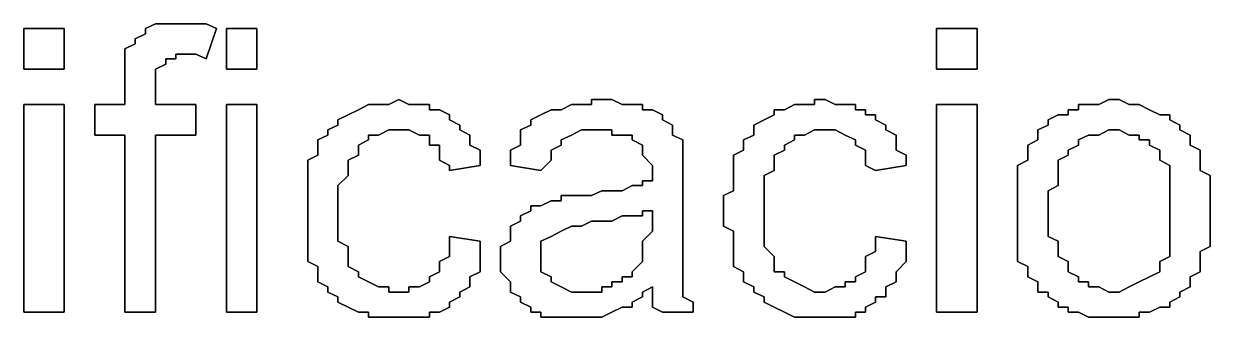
# Model space of a CAD drawing. Header units: metres. Extents: x 2.9 to 42.8, y 1.7 to 28.7.
# Drawn here: x 38.9855 to 39.3982, y 16.0549 to 16.1572 of the extents above; entities that cross this region are included whole.
import ezdxf

# ---------------------------------------------------------------- set-up
doc = ezdxf.new("R2010")
doc.units = ezdxf.units.M
doc.layers.add('GRIS', color=8, linetype='Continuous')

msp = doc.modelspace()

# ---------------------------------------------------------------- linework, layer by layer
at = {"layer": 'GRIS', "lineweight": -3}
for points in [[(38.9996, 16.1555), (38.9855, 16.1555), (38.9996, 16.1555)], [(38.9855, 16.1555), (38.9855, 16.1413), (38.9855, 16.1555)], [(38.9996, 16.1413), (38.9996, 16.1555), (38.9996, 16.1413)], [(39.0278, 16.1537), (39.0243, 16.1519), (39.0278, 16.1537)], [(39.0313, 16.1572), (39.0278, 16.1555), (39.0313, 16.1572)], [(39.0278, 16.1555), (39.0278, 16.1537), (39.0278, 16.1555)], [(39.0349, 16.1572), (39.0313, 16.1572), (39.0349, 16.1572)], [(39.0384, 16.1572), (39.0349, 16.1572), (39.0384, 16.1572)], [(39.0419, 16.1572), (39.0384, 16.1572), (39.0419, 16.1572)], [(39.0454, 16.1572), (39.0419, 16.1572), (39.0454, 16.1572)], [(39.049, 16.1572), (39.0454, 16.1572), (39.049, 16.1572)], [(39.0525, 16.1555), (39.049, 16.1572), (39.0525, 16.1555)], [(39.049, 16.1449), (39.0525, 16.1555), (39.049, 16.1449)], [(39.0666, 16.1555), (39.056, 16.1555), (39.0666, 16.1555)], [(39.056, 16.1555), (39.056, 16.1413), (39.056, 16.1555)], [(39.0666, 16.1413), (39.0666, 16.1555), (39.0666, 16.1413)], [(39.3171, 16.1555), (39.303, 16.1555), (39.3171, 16.1555)], [(39.303, 16.1555), (39.303, 16.1413), (39.303, 16.1555)], [(39.3171, 16.1413), (39.3171, 16.1555), (39.3171, 16.1413)], [(39.0243, 16.1502), (39.0207, 16.1484), (39.0243, 16.1502)], [(39.0243, 16.1519), (39.0243, 16.1502), (39.0243, 16.1519)], [(39.0207, 16.1484), (39.0207, 16.1466), (39.0207, 16.1484)], [(39.0207, 16.1466), (39.0207, 16.1449), (39.0207, 16.1466)], [(39.0207, 16.1449), (39.0207, 16.1413), (39.0207, 16.1449)], [(39.0349, 16.1431), (39.0349, 16.1449), (39.0349, 16.1431)], [(39.0349, 16.1449), (39.0384, 16.1449), (39.0349, 16.1449)], [(39.0384, 16.1449), (39.0384, 16.1466), (39.0384, 16.1449)], [(39.0384, 16.1466), (39.0419, 16.1466), (39.0384, 16.1466)], [(39.0419, 16.1466), (39.0454, 16.1466), (39.0419, 16.1466)], [(39.0454, 16.1466), (39.049, 16.1449), (39.0454, 16.1466)], [(38.9855, 16.1413), (38.9996, 16.1413), (38.9855, 16.1413)], [(39.0207, 16.1413), (39.0207, 16.1396), (39.0207, 16.1413)], [(39.0313, 16.1413), (39.0349, 16.1431), (39.0313, 16.1413)], [(39.0313, 16.1378), (39.0313, 16.1413), (39.0313, 16.1378)], [(39.056, 16.1413), (39.0666, 16.1413), (39.056, 16.1413)], [(39.303, 16.1413), (39.3171, 16.1413), (39.303, 16.1413)], [(39.0207, 16.1396), (39.0207, 16.1361), (39.0207, 16.1396)], [(39.0313, 16.1343), (39.0313, 16.1378), (39.0313, 16.1343)], [(39.0207, 16.1361), (39.0207, 16.129), (39.0207, 16.1361)], [(39.0313, 16.129), (39.0313, 16.1343), (39.0313, 16.129)], [(38.9996, 16.129), (38.9855, 16.129), (38.9996, 16.129)], [(38.9855, 16.129), (38.9855, 16.0567), (38.9855, 16.129)], [(38.9996, 16.0567), (38.9996, 16.129), (38.9996, 16.0567)], [(39.0207, 16.129), (39.0102, 16.129), (39.0207, 16.129)], [(39.0102, 16.129), (39.0102, 16.1184), (39.0102, 16.129)], [(39.0454, 16.129), (39.0313, 16.129), (39.0454, 16.129)], [(39.0454, 16.1184), (39.0454, 16.129), (39.0454, 16.1184)], [(39.0666, 16.129), (39.056, 16.129), (39.0666, 16.129)], [(39.056, 16.129), (39.056, 16.0567), (39.056, 16.129)], [(39.0666, 16.0567), (39.0666, 16.129), (39.0666, 16.0567)], [(39.1054, 16.129), (39.1019, 16.1272), (39.1054, 16.129)], [(39.1089, 16.129), (39.1054, 16.129), (39.1089, 16.129)], [(39.1125, 16.129), (39.1089, 16.129), (39.1125, 16.129)], [(39.116, 16.1308), (39.1125, 16.129), (39.116, 16.1308)], [(39.1195, 16.129), (39.116, 16.1308), (39.1195, 16.129)], [(39.1231, 16.129), (39.1195, 16.129), (39.1231, 16.129)], [(39.1266, 16.129), (39.1231, 16.129), (39.1266, 16.129)], [(39.1266, 16.1272), (39.1266, 16.129), (39.1266, 16.1272)], [(39.176, 16.129), (39.1724, 16.1272), (39.176, 16.129)], [(39.1795, 16.129), (39.176, 16.129), (39.1795, 16.129)], [(39.183, 16.129), (39.1795, 16.129), (39.183, 16.129)], [(39.1866, 16.1308), (39.183, 16.1308), (39.1866, 16.1308)], [(39.183, 16.1308), (39.183, 16.129), (39.183, 16.1308)], [(39.1901, 16.1308), (39.1866, 16.1308), (39.1901, 16.1308)], [(39.1936, 16.129), (39.1901, 16.1308), (39.1936, 16.129)], [(39.1971, 16.129), (39.1936, 16.129), (39.1971, 16.129)], [(39.2007, 16.129), (39.1971, 16.129), (39.2007, 16.129)], [(39.2007, 16.1272), (39.2007, 16.129), (39.2007, 16.1272)], [(39.2536, 16.129), (39.2501, 16.1272), (39.2536, 16.129)], [(39.2571, 16.129), (39.2536, 16.129), (39.2571, 16.129)], [(39.2606, 16.129), (39.2571, 16.129), (39.2606, 16.129)], [(39.2642, 16.1308), (39.2606, 16.1308), (39.2642, 16.1308)], [(39.2606, 16.1308), (39.2606, 16.129), (39.2606, 16.1308)], [(39.2677, 16.129), (39.2642, 16.1308), (39.2677, 16.129)], [(39.2712, 16.129), (39.2677, 16.129), (39.2712, 16.129)], [(39.2748, 16.129), (39.2712, 16.129), (39.2748, 16.129)], [(39.2748, 16.1272), (39.2748, 16.129), (39.2748, 16.1272)], [(39.3171, 16.129), (39.303, 16.129), (39.3171, 16.129)], [(39.303, 16.129), (39.303, 16.0567), (39.303, 16.129)], [(39.3171, 16.0567), (39.3171, 16.129), (39.3171, 16.0567)], [(39.3559, 16.129), (39.3524, 16.129), (39.3559, 16.129)], [(39.3524, 16.129), (39.3524, 16.1272), (39.3524, 16.129)], [(39.3594, 16.129), (39.3559, 16.129), (39.3594, 16.129)], [(39.3629, 16.1308), (39.3594, 16.129), (39.3629, 16.1308)], [(39.3665, 16.1308), (39.3629, 16.1308), (39.3665, 16.1308)], [(39.37, 16.129), (39.3665, 16.1308), (39.37, 16.129)], [(39.3735, 16.129), (39.37, 16.129), (39.3735, 16.129)], [(39.3771, 16.1272), (39.3735, 16.129), (39.3771, 16.1272)], [(39.0984, 16.1255), (39.0948, 16.1237), (39.0984, 16.1255)], [(39.1019, 16.1272), (39.0984, 16.1255), (39.1019, 16.1272)], [(39.1301, 16.1272), (39.1266, 16.1272), (39.1301, 16.1272)], [(39.1336, 16.1255), (39.1301, 16.1272), (39.1336, 16.1255)], [(39.1336, 16.1237), (39.1336, 16.1255), (39.1336, 16.1237)], [(39.1654, 16.1255), (39.1619, 16.1237), (39.1654, 16.1255)], [(39.1689, 16.1272), (39.1654, 16.1255), (39.1689, 16.1272)], [(39.1724, 16.1272), (39.1689, 16.1272), (39.1724, 16.1272)], [(39.2042, 16.1272), (39.2007, 16.1272), (39.2042, 16.1272)], [(39.2077, 16.1255), (39.2042, 16.1272), (39.2077, 16.1255)], [(39.2077, 16.1237), (39.2077, 16.1255), (39.2077, 16.1237)], [(39.2465, 16.1255), (39.243, 16.1237), (39.2465, 16.1255)], [(39.2501, 16.1272), (39.2465, 16.1272), (39.2501, 16.1272)], [(39.2465, 16.1272), (39.2465, 16.1255), (39.2465, 16.1272)], [(39.2783, 16.1272), (39.2748, 16.1272), (39.2783, 16.1272)], [(39.2783, 16.1255), (39.2783, 16.1272), (39.2783, 16.1255)], [(39.2818, 16.1255), (39.2783, 16.1255), (39.2818, 16.1255)], [(39.2818, 16.1237), (39.2818, 16.1255), (39.2818, 16.1237)], [(39.3453, 16.1255), (39.3418, 16.1237), (39.3453, 16.1255)], [(39.3488, 16.1255), (39.3453, 16.1255), (39.3488, 16.1255)], [(39.3524, 16.1272), (39.3488, 16.1272), (39.3524, 16.1272)], [(39.3488, 16.1272), (39.3488, 16.1255), (39.3488, 16.1272)], [(39.3806, 16.1255), (39.3771, 16.1272), (39.3806, 16.1255)], [(39.3841, 16.1255), (39.3806, 16.1255), (39.3841, 16.1255)], [(39.3841, 16.1237), (39.3841, 16.1255), (39.3841, 16.1237)], [(39.0948, 16.1219), (39.0913, 16.1202), (39.0948, 16.1219)], [(39.0913, 16.1202), (39.0913, 16.1184), (39.0913, 16.1202)], [(39.0948, 16.1237), (39.0948, 16.1219), (39.0948, 16.1237)], [(39.1089, 16.1184), (39.1125, 16.1202), (39.1089, 16.1184)], [(39.1125, 16.1202), (39.116, 16.1202), (39.1125, 16.1202)], [(39.116, 16.1202), (39.1195, 16.1202), (39.116, 16.1202)], [(39.1195, 16.1202), (39.1231, 16.1184), (39.1195, 16.1202)], [(39.1372, 16.1219), (39.1336, 16.1237), (39.1372, 16.1219)], [(39.1372, 16.1202), (39.1372, 16.1219), (39.1372, 16.1202)], [(39.1407, 16.1184), (39.1372, 16.1202), (39.1407, 16.1184)], [(39.1619, 16.1219), (39.1583, 16.1202), (39.1619, 16.1219)], [(39.1583, 16.1202), (39.1583, 16.1184), (39.1583, 16.1202)], [(39.1619, 16.1237), (39.1619, 16.1219), (39.1619, 16.1237)], [(39.176, 16.1184), (39.1795, 16.1202), (39.176, 16.1184)], [(39.1795, 16.1202), (39.183, 16.1202), (39.1795, 16.1202)], [(39.183, 16.1202), (39.1866, 16.1202), (39.183, 16.1202)], [(39.1866, 16.1202), (39.1901, 16.1202), (39.1866, 16.1202)], [(39.1901, 16.1202), (39.1901, 16.1184), (39.1901, 16.1202)], [(39.2112, 16.1219), (39.2077, 16.1237), (39.2112, 16.1219)], [(39.2112, 16.1202), (39.2112, 16.1219), (39.2112, 16.1202)], [(39.2112, 16.1184), (39.2112, 16.1202), (39.2112, 16.1184)], [(39.243, 16.1237), (39.2395, 16.1219), (39.243, 16.1237)], [(39.2395, 16.1219), (39.2395, 16.1202), (39.2395, 16.1219)], [(39.2395, 16.1202), (39.2395, 16.1184), (39.2395, 16.1202)], [(39.2571, 16.1184), (39.2606, 16.1202), (39.2571, 16.1184)], [(39.2606, 16.1202), (39.2642, 16.1202), (39.2606, 16.1202)], [(39.2642, 16.1202), (39.2677, 16.1202), (39.2642, 16.1202)], [(39.2677, 16.1202), (39.2712, 16.1184), (39.2677, 16.1202)], [(39.2853, 16.1219), (39.2818, 16.1237), (39.2853, 16.1219)], [(39.2853, 16.1202), (39.2853, 16.1219), (39.2853, 16.1202)], [(39.2889, 16.1184), (39.2853, 16.1202), (39.2889, 16.1184)], [(39.3418, 16.1219), (39.3382, 16.1202), (39.3418, 16.1219)], [(39.3382, 16.1202), (39.3382, 16.1184), (39.3382, 16.1202)], [(39.3418, 16.1237), (39.3418, 16.1219), (39.3418, 16.1237)], [(39.3594, 16.1184), (39.3629, 16.1202), (39.3594, 16.1184)], [(39.3629, 16.1202), (39.3665, 16.1202), (39.3629, 16.1202)], [(39.3665, 16.1202), (39.37, 16.1184), (39.3665, 16.1202)], [(39.3876, 16.1219), (39.3841, 16.1237), (39.3876, 16.1219)], [(39.3876, 16.1202), (39.3876, 16.1219), (39.3876, 16.1202)], [(39.3912, 16.1184), (39.3876, 16.1202), (39.3912, 16.1184)], [(39.0102, 16.1184), (39.0207, 16.1184), (39.0102, 16.1184)], [(39.0207, 16.1184), (39.0207, 16.0567), (39.0207, 16.1184)], [(39.0313, 16.0567), (39.0313, 16.1184), (39.0313, 16.0567)], [(39.0313, 16.1184), (39.0454, 16.1184), (39.0313, 16.1184)], [(39.0913, 16.1184), (39.0878, 16.1167), (39.0913, 16.1184)], [(39.0878, 16.1167), (39.0878, 16.1149), (39.0878, 16.1167)], [(39.1019, 16.1149), (39.1054, 16.1167), (39.1019, 16.1149)], [(39.1054, 16.1167), (39.1054, 16.1184), (39.1054, 16.1167)], [(39.1054, 16.1184), (39.1089, 16.1184), (39.1054, 16.1184)], [(39.1231, 16.1184), (39.1266, 16.1184), (39.1231, 16.1184)], [(39.1266, 16.1184), (39.1266, 16.1167), (39.1266, 16.1184)], [(39.1266, 16.1167), (39.1266, 16.1149), (39.1266, 16.1167)], [(39.1407, 16.1167), (39.1407, 16.1184), (39.1407, 16.1167)], [(39.1407, 16.1149), (39.1407, 16.1167), (39.1407, 16.1149)], [(39.1583, 16.1184), (39.1583, 16.1167), (39.1583, 16.1184)], [(39.1583, 16.1167), (39.1583, 16.1149), (39.1583, 16.1167)], [(39.1724, 16.1167), (39.176, 16.1184), (39.1724, 16.1167)], [(39.1724, 16.1149), (39.1724, 16.1167), (39.1724, 16.1149)], [(39.1901, 16.1184), (39.1936, 16.1184), (39.1901, 16.1184)], [(39.1936, 16.1184), (39.1971, 16.1184), (39.1936, 16.1184)], [(39.1971, 16.1184), (39.1971, 16.1167), (39.1971, 16.1184)], [(39.1971, 16.1167), (39.2007, 16.1149), (39.1971, 16.1167)], [(39.2148, 16.1167), (39.2112, 16.1184), (39.2148, 16.1167)], [(39.2148, 16.1131), (39.2148, 16.1167), (39.2148, 16.1131)], [(39.2395, 16.1184), (39.2359, 16.1167), (39.2395, 16.1184)], [(39.2359, 16.1167), (39.2359, 16.1149), (39.2359, 16.1167)], [(39.2501, 16.1149), (39.2536, 16.1167), (39.2501, 16.1149)], [(39.2536, 16.1167), (39.2536, 16.1184), (39.2536, 16.1167)], [(39.2536, 16.1184), (39.2571, 16.1184), (39.2536, 16.1184)], [(39.2712, 16.1184), (39.2748, 16.1167), (39.2712, 16.1184)], [(39.2748, 16.1167), (39.2748, 16.1149), (39.2748, 16.1167)], [(39.2889, 16.1167), (39.2889, 16.1184), (39.2889, 16.1167)], [(39.2889, 16.1149), (39.2889, 16.1167), (39.2889, 16.1149)], [(39.3382, 16.1167), (39.3347, 16.1149), (39.3382, 16.1167)], [(39.3382, 16.1184), (39.3382, 16.1167), (39.3382, 16.1184)], [(39.3524, 16.1167), (39.3559, 16.1184), (39.3524, 16.1167)], [(39.3524, 16.1149), (39.3524, 16.1167), (39.3524, 16.1149)], [(39.3559, 16.1184), (39.3594, 16.1184), (39.3559, 16.1184)], [(39.37, 16.1184), (39.3735, 16.1184), (39.37, 16.1184)], [(39.3735, 16.1184), (39.3735, 16.1167), (39.3735, 16.1184)], [(39.3735, 16.1167), (39.3771, 16.1167), (39.3735, 16.1167)], [(39.3771, 16.1167), (39.3771, 16.1149), (39.3771, 16.1167)], [(39.3912, 16.1167), (39.3912, 16.1184), (39.3912, 16.1167)], [(39.3912, 16.1149), (39.3912, 16.1167), (39.3912, 16.1149)], [(39.0878, 16.1149), (39.0878, 16.1131), (39.0878, 16.1149)], [(39.0878, 16.1131), (39.0878, 16.1114), (39.0878, 16.1131)], [(39.1019, 16.1131), (39.1019, 16.1149), (39.1019, 16.1131)], [(39.1019, 16.1114), (39.1019, 16.1131), (39.1019, 16.1114)], [(39.1266, 16.1149), (39.1301, 16.1149), (39.1266, 16.1149)], [(39.1301, 16.1149), (39.1301, 16.1131), (39.1301, 16.1149)], [(39.1301, 16.1131), (39.1301, 16.1096), (39.1301, 16.1131)], [(39.1442, 16.1131), (39.1407, 16.1149), (39.1442, 16.1131)], [(39.1442, 16.1114), (39.1442, 16.1131), (39.1442, 16.1114)], [(39.1583, 16.1149), (39.1548, 16.1131), (39.1583, 16.1149)], [(39.1548, 16.1131), (39.1548, 16.1096), (39.1548, 16.1131)], [(39.1689, 16.1131), (39.1724, 16.1149), (39.1689, 16.1131)], [(39.1689, 16.1114), (39.1689, 16.1131), (39.1689, 16.1114)], [(39.2007, 16.1149), (39.2007, 16.1131), (39.2007, 16.1149)], [(39.2007, 16.1131), (39.2007, 16.1114), (39.2007, 16.1131)], [(39.2148, 16.1096), (39.2148, 16.1131), (39.2148, 16.1096)], [(39.2359, 16.1131), (39.2324, 16.1114), (39.2359, 16.1131)], [(39.2359, 16.1149), (39.2359, 16.1131), (39.2359, 16.1149)], [(39.2465, 16.1114), (39.2501, 16.1131), (39.2465, 16.1114)], [(39.2501, 16.1131), (39.2501, 16.1149), (39.2501, 16.1131)], [(39.2748, 16.1149), (39.2783, 16.1131), (39.2748, 16.1149)], [(39.2783, 16.1131), (39.2783, 16.1096), (39.2783, 16.1131)], [(39.2889, 16.1131), (39.2889, 16.1149), (39.2889, 16.1131)], [(39.2924, 16.1114), (39.2889, 16.1131), (39.2924, 16.1114)], [(39.3347, 16.1149), (39.3347, 16.1131), (39.3347, 16.1149)], [(39.3347, 16.1131), (39.3347, 16.1114), (39.3347, 16.1131)], [(39.3488, 16.1131), (39.3524, 16.1149), (39.3488, 16.1131)], [(39.3488, 16.1114), (39.3488, 16.1131), (39.3488, 16.1114)], [(39.3771, 16.1149), (39.3806, 16.1131), (39.3771, 16.1149)], [(39.3806, 16.1131), (39.3806, 16.1114), (39.3806, 16.1131)], [(39.3947, 16.1131), (39.3912, 16.1149), (39.3947, 16.1131)], [(39.3947, 16.1114), (39.3947, 16.1131), (39.3947, 16.1114)], [(39.0878, 16.1114), (39.0843, 16.1096), (39.0878, 16.1114)], [(39.0843, 16.1096), (39.0843, 16.1061), (39.0843, 16.1096)], [(39.0984, 16.1096), (39.1019, 16.1114), (39.0984, 16.1096)], [(39.0984, 16.1078), (39.0984, 16.1096), (39.0984, 16.1078)], [(39.0984, 16.1061), (39.0984, 16.1078), (39.0984, 16.1061)], [(39.1301, 16.1096), (39.1336, 16.1078), (39.1301, 16.1096)], [(39.1336, 16.1078), (39.1336, 16.1061), (39.1336, 16.1078)], [(39.1336, 16.1061), (39.1442, 16.1078), (39.1336, 16.1061)], [(39.1442, 16.1078), (39.1442, 16.1114), (39.1442, 16.1078)], [(39.1548, 16.1096), (39.1548, 16.1078), (39.1548, 16.1096)], [(39.1548, 16.1078), (39.1654, 16.1061), (39.1548, 16.1078)], [(39.1654, 16.1061), (39.1689, 16.1096), (39.1654, 16.1061)], [(39.1689, 16.1096), (39.1689, 16.1114), (39.1689, 16.1096)], [(39.2007, 16.1114), (39.2042, 16.1078), (39.2007, 16.1114)], [(39.2042, 16.1078), (39.2042, 16.1043), (39.2042, 16.1078)], [(39.2148, 16.1078), (39.2148, 16.1096), (39.2148, 16.1078)], [(39.2148, 16.1043), (39.2148, 16.1078), (39.2148, 16.1043)], [(39.2324, 16.1114), (39.2324, 16.1096), (39.2324, 16.1114)], [(39.2324, 16.1096), (39.2324, 16.1061), (39.2324, 16.1096)], [(39.2465, 16.1096), (39.2465, 16.1114), (39.2465, 16.1096)], [(39.2465, 16.1078), (39.2465, 16.1096), (39.2465, 16.1078)], [(39.2465, 16.1061), (39.2465, 16.1078), (39.2465, 16.1061)], [(39.2783, 16.1096), (39.2783, 16.1078), (39.2783, 16.1096)], [(39.2783, 16.1078), (39.2818, 16.1061), (39.2783, 16.1078)], [(39.2818, 16.1061), (39.2924, 16.1078), (39.2818, 16.1061)], [(39.2924, 16.1078), (39.2924, 16.1114), (39.2924, 16.1078)], [(39.3347, 16.1096), (39.3312, 16.1078), (39.3347, 16.1096)], [(39.3312, 16.1078), (39.3312, 16.1061), (39.3312, 16.1078)], [(39.3347, 16.1114), (39.3347, 16.1096), (39.3347, 16.1114)], [(39.3453, 16.1096), (39.3488, 16.1114), (39.3453, 16.1096)], [(39.3453, 16.1078), (39.3453, 16.1096), (39.3453, 16.1078)], [(39.3453, 16.1061), (39.3453, 16.1078), (39.3453, 16.1061)], [(39.3806, 16.1114), (39.3806, 16.1096), (39.3806, 16.1114)], [(39.3806, 16.1096), (39.3841, 16.1078), (39.3806, 16.1096)], [(39.3841, 16.1078), (39.3841, 16.1061), (39.3841, 16.1078)], [(39.3947, 16.1096), (39.3947, 16.1114), (39.3947, 16.1096)], [(39.3947, 16.1061), (39.3947, 16.1096), (39.3947, 16.1061)], [(39.0843, 16.1061), (39.0843, 16.1043), (39.0843, 16.1061)], [(39.0843, 16.1043), (39.0843, 16.1025), (39.0843, 16.1043)], [(39.0948, 16.1008), (39.0984, 16.1043), (39.0948, 16.1008)], [(39.0984, 16.1043), (39.0984, 16.1061), (39.0984, 16.1043)], [(39.2042, 16.1043), (39.2042, 16.1025), (39.2042, 16.1043)], [(39.2148, 16.1025), (39.2148, 16.1043), (39.2148, 16.1025)], [(39.2324, 16.1061), (39.2324, 16.1043), (39.2324, 16.1061)], [(39.2324, 16.1043), (39.2324, 16.1025), (39.2324, 16.1043)], [(39.243, 16.1043), (39.2465, 16.1061), (39.243, 16.1043)], [(39.243, 16.1008), (39.243, 16.1043), (39.243, 16.1008)], [(39.3312, 16.1061), (39.3312, 16.1025), (39.3312, 16.1061)], [(39.3453, 16.1043), (39.3453, 16.1061), (39.3453, 16.1043)], [(39.3453, 16.1008), (39.3453, 16.1043), (39.3453, 16.1008)], [(39.3841, 16.1061), (39.3841, 16.1025), (39.3841, 16.1061)], [(39.3982, 16.1043), (39.3947, 16.1061), (39.3982, 16.1043)], [(39.3982, 16.1025), (39.3982, 16.1043), (39.3982, 16.1025)], [(39.0843, 16.1025), (39.0843, 16.099), (39.0843, 16.1025)], [(39.0948, 16.099), (39.0948, 16.1008), (39.0948, 16.099)], [(39.1971, 16.1008), (39.1936, 16.099), (39.1971, 16.1008)], [(39.2007, 16.1008), (39.1971, 16.1008), (39.2007, 16.1008)], [(39.2042, 16.1025), (39.2007, 16.1025), (39.2042, 16.1025)], [(39.2007, 16.1025), (39.2007, 16.1008), (39.2007, 16.1025)], [(39.2148, 16.0867), (39.2148, 16.1025), (39.2148, 16.0867)], [(39.2324, 16.1025), (39.2324, 16.099), (39.2324, 16.1025)], [(39.243, 16.099), (39.243, 16.1008), (39.243, 16.099)], [(39.3312, 16.1025), (39.3312, 16.1008), (39.3312, 16.1025)], [(39.3312, 16.1008), (39.3312, 16.0973), (39.3312, 16.1008)], [(39.3418, 16.099), (39.3453, 16.1008), (39.3418, 16.099)], [(39.3841, 16.1025), (39.3841, 16.1008), (39.3841, 16.1025)], [(39.3841, 16.1008), (39.3841, 16.0973), (39.3841, 16.1008)], [(39.3982, 16.099), (39.3982, 16.1025), (39.3982, 16.099)], [(39.0843, 16.099), (39.0843, 16.0973), (39.0843, 16.099)], [(39.0843, 16.0973), (39.0843, 16.0937), (39.0843, 16.0973)], [(39.0948, 16.0955), (39.0948, 16.099), (39.0948, 16.0955)], [(39.0948, 16.0937), (39.0948, 16.0955), (39.0948, 16.0937)], [(39.1689, 16.0955), (39.1654, 16.0937), (39.1689, 16.0955)], [(39.1724, 16.0955), (39.1689, 16.0955), (39.1724, 16.0955)], [(39.176, 16.0973), (39.1724, 16.0973), (39.176, 16.0973)], [(39.1724, 16.0973), (39.1724, 16.0955), (39.1724, 16.0973)], [(39.1795, 16.0973), (39.176, 16.0973), (39.1795, 16.0973)], [(39.183, 16.0973), (39.1795, 16.0973), (39.183, 16.0973)], [(39.1866, 16.099), (39.183, 16.0973), (39.1866, 16.099)], [(39.1901, 16.099), (39.1866, 16.099), (39.1901, 16.099)], [(39.1936, 16.099), (39.1901, 16.099), (39.1936, 16.099)], [(39.2324, 16.099), (39.2289, 16.0973), (39.2324, 16.099)], [(39.2289, 16.0973), (39.2289, 16.0937), (39.2289, 16.0973)], [(39.243, 16.0955), (39.243, 16.099), (39.243, 16.0955)], [(39.243, 16.0937), (39.243, 16.0955), (39.243, 16.0937)], [(39.3312, 16.0973), (39.3312, 16.0955), (39.3312, 16.0973)], [(39.3312, 16.0955), (39.3312, 16.092), (39.3312, 16.0955)], [(39.3418, 16.0955), (39.3418, 16.099), (39.3418, 16.0955)], [(39.3418, 16.0937), (39.3418, 16.0955), (39.3418, 16.0937)], [(39.3841, 16.0973), (39.3841, 16.0955), (39.3841, 16.0973)], [(39.3841, 16.0955), (39.3841, 16.092), (39.3841, 16.0955)], [(39.3982, 16.0973), (39.3982, 16.099), (39.3982, 16.0973)], [(39.3982, 16.0937), (39.3982, 16.0973), (39.3982, 16.0937)], [(39.0843, 16.0937), (39.0843, 16.092), (39.0843, 16.0937)], [(39.0843, 16.092), (39.0843, 16.0902), (39.0843, 16.092)], [(39.0948, 16.092), (39.0948, 16.0937), (39.0948, 16.092)], [(39.0948, 16.0884), (39.0948, 16.092), (39.0948, 16.0884)], [(39.1619, 16.092), (39.1583, 16.0902), (39.1619, 16.092)], [(39.1654, 16.0937), (39.1619, 16.0937), (39.1654, 16.0937)], [(39.1619, 16.0937), (39.1619, 16.092), (39.1619, 16.0937)], [(39.2007, 16.0902), (39.2007, 16.092), (39.2007, 16.0902)], [(39.2007, 16.092), (39.2042, 16.092), (39.2007, 16.092)], [(39.2042, 16.092), (39.2042, 16.0884), (39.2042, 16.092)], [(39.2289, 16.0937), (39.2289, 16.092), (39.2289, 16.0937)], [(39.2289, 16.092), (39.2289, 16.0902), (39.2289, 16.092)], [(39.243, 16.092), (39.243, 16.0937), (39.243, 16.092)], [(39.243, 16.0884), (39.243, 16.092), (39.243, 16.0884)], [(39.3312, 16.092), (39.3312, 16.0902), (39.3312, 16.092)], [(39.3418, 16.092), (39.3418, 16.0937), (39.3418, 16.092)], [(39.3418, 16.0884), (39.3418, 16.092), (39.3418, 16.0884)], [(39.3841, 16.092), (39.3841, 16.0884), (39.3841, 16.092)], [(39.3982, 16.0902), (39.3982, 16.0937), (39.3982, 16.0902)], [(39.0843, 16.0902), (39.0843, 16.0867), (39.0843, 16.0902)], [(39.0948, 16.0867), (39.0948, 16.0884), (39.0948, 16.0867)], [(39.1583, 16.0884), (39.1548, 16.0867), (39.1583, 16.0884)], [(39.1583, 16.0902), (39.1583, 16.0884), (39.1583, 16.0902)], [(39.1795, 16.0867), (39.183, 16.0884), (39.1795, 16.0867)], [(39.183, 16.0884), (39.1866, 16.0884), (39.183, 16.0884)], [(39.1866, 16.0884), (39.1901, 16.0884), (39.1866, 16.0884)], [(39.1901, 16.0884), (39.1936, 16.0902), (39.1901, 16.0884)], [(39.1936, 16.0902), (39.1971, 16.0902), (39.1936, 16.0902)], [(39.1971, 16.0902), (39.2007, 16.0902), (39.1971, 16.0902)], [(39.2042, 16.0884), (39.2042, 16.0867), (39.2042, 16.0884)], [(39.2289, 16.0902), (39.2289, 16.0867), (39.2289, 16.0902)], [(39.243, 16.0867), (39.243, 16.0884), (39.243, 16.0867)], [(39.3312, 16.0902), (39.3312, 16.0867), (39.3312, 16.0902)], [(39.3418, 16.0867), (39.3418, 16.0884), (39.3418, 16.0867)], [(39.3841, 16.0884), (39.3841, 16.0849), (39.3841, 16.0884)], [(39.3982, 16.0867), (39.3982, 16.0902), (39.3982, 16.0867)], [(39.0843, 16.0867), (39.0843, 16.0849), (39.0843, 16.0867)], [(39.0843, 16.0849), (39.0843, 16.0814), (39.0843, 16.0849)], [(39.0948, 16.0831), (39.0948, 16.0867), (39.0948, 16.0831)], [(39.0948, 16.0814), (39.0948, 16.0831), (39.0948, 16.0814)], [(39.1336, 16.0831), (39.1336, 16.0814), (39.1336, 16.0831)], [(39.1442, 16.0814), (39.1336, 16.0831), (39.1442, 16.0814)], [(39.1548, 16.0867), (39.1548, 16.0849), (39.1548, 16.0867)], [(39.1548, 16.0849), (39.1548, 16.0814), (39.1548, 16.0849)], [(39.1654, 16.0814), (39.1689, 16.0831), (39.1654, 16.0814)], [(39.1689, 16.0831), (39.1724, 16.0849), (39.1689, 16.0831)], [(39.1724, 16.0849), (39.176, 16.0867), (39.1724, 16.0849)], [(39.176, 16.0867), (39.1795, 16.0867), (39.176, 16.0867)], [(39.2042, 16.0849), (39.2007, 16.0814), (39.2042, 16.0849)], [(39.2042, 16.0867), (39.2042, 16.0849), (39.2042, 16.0867)], [(39.2148, 16.0831), (39.2148, 16.0867), (39.2148, 16.0831)], [(39.2148, 16.0796), (39.2148, 16.0831), (39.2148, 16.0796)], [(39.2289, 16.0867), (39.2324, 16.0849), (39.2289, 16.0867)], [(39.2324, 16.0849), (39.2324, 16.0814), (39.2324, 16.0849)], [(39.243, 16.0831), (39.243, 16.0867), (39.243, 16.0831)], [(39.243, 16.0814), (39.243, 16.0831), (39.243, 16.0814)], [(39.2818, 16.0831), (39.2818, 16.0814), (39.2818, 16.0831)], [(39.2924, 16.0814), (39.2818, 16.0831), (39.2924, 16.0814)], [(39.3312, 16.0867), (39.3312, 16.0849), (39.3312, 16.0867)], [(39.3312, 16.0849), (39.3312, 16.0814), (39.3312, 16.0849)], [(39.3418, 16.0831), (39.3418, 16.0867), (39.3418, 16.0831)], [(39.3453, 16.0814), (39.3418, 16.0831), (39.3453, 16.0814)], [(39.3841, 16.0849), (39.3841, 16.0831), (39.3841, 16.0849)], [(39.3841, 16.0831), (39.3841, 16.0814), (39.3841, 16.0831)], [(39.3982, 16.0849), (39.3982, 16.0867), (39.3982, 16.0849)], [(39.3982, 16.0831), (39.3982, 16.0849), (39.3982, 16.0831)], [(39.3982, 16.0796), (39.3982, 16.0831), (39.3982, 16.0796)], [(39.0843, 16.0814), (39.0843, 16.0796), (39.0843, 16.0814)], [(39.0843, 16.0796), (39.0843, 16.0778), (39.0843, 16.0796)], [(39.0984, 16.0796), (39.0948, 16.0814), (39.0984, 16.0796)], [(39.0984, 16.0761), (39.0984, 16.0796), (39.0984, 16.0761)], [(39.1336, 16.0814), (39.1336, 16.0778), (39.1336, 16.0814)], [(39.1442, 16.0778), (39.1442, 16.0814), (39.1442, 16.0778)], [(39.1548, 16.0814), (39.1513, 16.0796), (39.1548, 16.0814)], [(39.1513, 16.0796), (39.1513, 16.0778), (39.1513, 16.0796)], [(39.1654, 16.0796), (39.1654, 16.0814), (39.1654, 16.0796)], [(39.1654, 16.0761), (39.1654, 16.0796), (39.1654, 16.0761)], [(39.2007, 16.0814), (39.2007, 16.0796), (39.2007, 16.0814)], [(39.2007, 16.0796), (39.2007, 16.0778), (39.2007, 16.0796)], [(39.2148, 16.0761), (39.2148, 16.0796), (39.2148, 16.0761)], [(39.2324, 16.0814), (39.2324, 16.0796), (39.2324, 16.0814)], [(39.2324, 16.0796), (39.2324, 16.0778), (39.2324, 16.0796)], [(39.243, 16.0796), (39.243, 16.0814), (39.243, 16.0796)], [(39.2465, 16.0761), (39.243, 16.0796), (39.2465, 16.0761)], [(39.2818, 16.0814), (39.2818, 16.0778), (39.2818, 16.0814)], [(39.2924, 16.0778), (39.2924, 16.0814), (39.2924, 16.0778)], [(39.3312, 16.0814), (39.3312, 16.0796), (39.3312, 16.0814)], [(39.3312, 16.0796), (39.3312, 16.0778), (39.3312, 16.0796)], [(39.3453, 16.0796), (39.3453, 16.0814), (39.3453, 16.0796)], [(39.3453, 16.0778), (39.3453, 16.0796), (39.3453, 16.0778)], [(39.3841, 16.0814), (39.3841, 16.0778), (39.3841, 16.0814)], [(39.3947, 16.0778), (39.3982, 16.0796), (39.3947, 16.0778)], [(39.0843, 16.0778), (39.0843, 16.0743), (39.0843, 16.0778)], [(39.0984, 16.0743), (39.0984, 16.0761), (39.0984, 16.0743)], [(39.1336, 16.0761), (39.1301, 16.0743), (39.1336, 16.0761)], [(39.1336, 16.0778), (39.1336, 16.0761), (39.1336, 16.0778)], [(39.1442, 16.0761), (39.1442, 16.0778), (39.1442, 16.0761)], [(39.1442, 16.0743), (39.1442, 16.0761), (39.1442, 16.0743)], [(39.1513, 16.0778), (39.1513, 16.0743), (39.1513, 16.0778)], [(39.1654, 16.0726), (39.1654, 16.0761), (39.1654, 16.0726)], [(39.2007, 16.0778), (39.2007, 16.0761), (39.2007, 16.0778)], [(39.2007, 16.0761), (39.2007, 16.0743), (39.2007, 16.0761)], [(39.2148, 16.0743), (39.2148, 16.0761), (39.2148, 16.0743)], [(39.2324, 16.0778), (39.2324, 16.0743), (39.2324, 16.0778)], [(39.2465, 16.0743), (39.2465, 16.0761), (39.2465, 16.0743)], [(39.2818, 16.0778), (39.2783, 16.0761), (39.2818, 16.0778)], [(39.2783, 16.0761), (39.2783, 16.0743), (39.2783, 16.0761)], [(39.2924, 16.0761), (39.2924, 16.0778), (39.2924, 16.0761)], [(39.2924, 16.0743), (39.2924, 16.0761), (39.2924, 16.0743)], [(39.3312, 16.0778), (39.3312, 16.0743), (39.3312, 16.0778)], [(39.3453, 16.0761), (39.3453, 16.0778), (39.3453, 16.0761)], [(39.3488, 16.0743), (39.3453, 16.0761), (39.3488, 16.0743)], [(39.3841, 16.0761), (39.3806, 16.0743), (39.3841, 16.0761)], [(39.3841, 16.0778), (39.3841, 16.0761), (39.3841, 16.0778)], [(39.3947, 16.0761), (39.3947, 16.0778), (39.3947, 16.0761)], [(39.3947, 16.0743), (39.3947, 16.0761), (39.3947, 16.0743)], [(39.0843, 16.0743), (39.0878, 16.0726), (39.0843, 16.0743)], [(39.0878, 16.0726), (39.0878, 16.0708), (39.0878, 16.0726)], [(39.0878, 16.0708), (39.0878, 16.069), (39.0878, 16.0708)], [(39.0984, 16.0726), (39.0984, 16.0743), (39.0984, 16.0726)], [(39.1019, 16.0708), (39.0984, 16.0726), (39.1019, 16.0708)], [(39.1019, 16.069), (39.1019, 16.0708), (39.1019, 16.069)], [(39.1301, 16.0708), (39.1266, 16.069), (39.1301, 16.0708)], [(39.1301, 16.0743), (39.1301, 16.0726), (39.1301, 16.0743)], [(39.1301, 16.0726), (39.1301, 16.0708), (39.1301, 16.0726)], [(39.1407, 16.069), (39.1442, 16.0708), (39.1407, 16.069)], [(39.1442, 16.0708), (39.1442, 16.0743), (39.1442, 16.0708)], [(39.1513, 16.0743), (39.1513, 16.0726), (39.1513, 16.0743)], [(39.1513, 16.0726), (39.1513, 16.0708), (39.1513, 16.0726)], [(39.1513, 16.0708), (39.1548, 16.0673), (39.1513, 16.0708)], [(39.1654, 16.0708), (39.1654, 16.0726), (39.1654, 16.0708)], [(39.1689, 16.069), (39.1654, 16.0708), (39.1689, 16.069)], [(39.2007, 16.0743), (39.1971, 16.0708), (39.2007, 16.0743)], [(39.1971, 16.0708), (39.1971, 16.069), (39.1971, 16.0708)], [(39.2148, 16.0708), (39.2148, 16.0743), (39.2148, 16.0708)], [(39.2148, 16.069), (39.2148, 16.0708), (39.2148, 16.069)], [(39.2324, 16.0743), (39.2324, 16.0726), (39.2324, 16.0743)], [(39.2324, 16.0726), (39.2359, 16.0708), (39.2324, 16.0726)], [(39.2359, 16.0708), (39.2359, 16.069), (39.2359, 16.0708)], [(39.2465, 16.0726), (39.2465, 16.0743), (39.2465, 16.0726)], [(39.2465, 16.0708), (39.2465, 16.0726), (39.2465, 16.0708)], [(39.2501, 16.0708), (39.2465, 16.0708), (39.2501, 16.0708)], [(39.2501, 16.069), (39.2501, 16.0708), (39.2501, 16.069)], [(39.2783, 16.0708), (39.2748, 16.069), (39.2783, 16.0708)], [(39.2783, 16.0743), (39.2783, 16.0726), (39.2783, 16.0743)], [(39.2783, 16.0726), (39.2783, 16.0708), (39.2783, 16.0726)], [(39.2889, 16.0708), (39.2924, 16.0743), (39.2889, 16.0708)], [(39.2889, 16.069), (39.2889, 16.0708), (39.2889, 16.069)], [(39.3312, 16.0743), (39.3347, 16.0726), (39.3312, 16.0743)], [(39.3347, 16.0726), (39.3347, 16.0708), (39.3347, 16.0726)], [(39.3347, 16.0708), (39.3347, 16.069), (39.3347, 16.0708)], [(39.3488, 16.0726), (39.3488, 16.0743), (39.3488, 16.0726)], [(39.3488, 16.0708), (39.3488, 16.0726), (39.3488, 16.0708)], [(39.3524, 16.069), (39.3488, 16.0708), (39.3524, 16.069)], [(39.3806, 16.0708), (39.3771, 16.069), (39.3806, 16.0708)], [(39.3806, 16.0743), (39.3806, 16.0726), (39.3806, 16.0743)], [(39.3806, 16.0726), (39.3806, 16.0708), (39.3806, 16.0726)], [(39.3912, 16.069), (39.3947, 16.0708), (39.3912, 16.069)], [(39.3947, 16.0726), (39.3947, 16.0743), (39.3947, 16.0726)], [(39.3947, 16.0708), (39.3947, 16.0726), (39.3947, 16.0708)], [(39.0878, 16.069), (39.0878, 16.0673), (39.0878, 16.069)], [(39.0878, 16.0673), (39.0913, 16.0655), (39.0878, 16.0673)], [(39.1054, 16.0673), (39.1019, 16.069), (39.1054, 16.0673)], [(39.1089, 16.0655), (39.1054, 16.0673), (39.1089, 16.0655)], [(39.1266, 16.0673), (39.1231, 16.0655), (39.1266, 16.0673)], [(39.1266, 16.069), (39.1266, 16.0673), (39.1266, 16.069)], [(39.1407, 16.0673), (39.1407, 16.069), (39.1407, 16.0673)], [(39.1407, 16.0655), (39.1407, 16.0673), (39.1407, 16.0655)], [(39.1548, 16.0673), (39.1548, 16.0655), (39.1548, 16.0673)], [(39.1689, 16.0673), (39.1689, 16.069), (39.1689, 16.0673)], [(39.1724, 16.0655), (39.1689, 16.0673), (39.1724, 16.0655)], [(39.1936, 16.0673), (39.1901, 16.0673), (39.1936, 16.0673)], [(39.1901, 16.0673), (39.1901, 16.0655), (39.1901, 16.0673)], [(39.1971, 16.069), (39.1936, 16.069), (39.1971, 16.069)], [(39.1936, 16.069), (39.1936, 16.0673), (39.1936, 16.069)], [(39.2148, 16.0673), (39.2148, 16.069), (39.2148, 16.0673)], [(39.2148, 16.0655), (39.2148, 16.0673), (39.2148, 16.0655)], [(39.2359, 16.069), (39.2359, 16.0673), (39.2359, 16.069)], [(39.2359, 16.0673), (39.2395, 16.0655), (39.2359, 16.0673)], [(39.2536, 16.0673), (39.2501, 16.069), (39.2536, 16.0673)], [(39.2571, 16.0655), (39.2536, 16.0673), (39.2571, 16.0655)], [(39.2748, 16.0673), (39.2712, 16.0673), (39.2748, 16.0673)], [(39.2712, 16.0673), (39.2712, 16.0655), (39.2712, 16.0673)], [(39.2748, 16.069), (39.2748, 16.0673), (39.2748, 16.069)], [(39.2853, 16.0655), (39.2889, 16.0673), (39.2853, 16.0655)], [(39.2889, 16.0673), (39.2889, 16.069), (39.2889, 16.0673)], [(39.3347, 16.069), (39.3382, 16.0673), (39.3347, 16.069)], [(39.3382, 16.0673), (39.3382, 16.0655), (39.3382, 16.0673)], [(39.3524, 16.0673), (39.3524, 16.069), (39.3524, 16.0673)], [(39.3559, 16.0673), (39.3524, 16.0673), (39.3559, 16.0673)], [(39.3559, 16.0655), (39.3559, 16.0673), (39.3559, 16.0655)], [(39.3735, 16.0673), (39.37, 16.0655), (39.3735, 16.0673)], [(39.3771, 16.069), (39.3735, 16.0673), (39.3771, 16.069)], [(39.3912, 16.0673), (39.3912, 16.069), (39.3912, 16.0673)], [(39.3912, 16.0655), (39.3912, 16.0673), (39.3912, 16.0655)], [(39.0913, 16.0655), (39.0913, 16.0637), (39.0913, 16.0655)], [(39.0913, 16.0637), (39.0948, 16.062), (39.0913, 16.0637)], [(39.1125, 16.0655), (39.1089, 16.0655), (39.1125, 16.0655)], [(39.1125, 16.0637), (39.1125, 16.0655), (39.1125, 16.0637)], [(39.116, 16.0637), (39.1125, 16.0637), (39.116, 16.0637)], [(39.1195, 16.0637), (39.116, 16.0637), (39.1195, 16.0637)], [(39.1231, 16.0655), (39.1195, 16.0655), (39.1231, 16.0655)], [(39.1195, 16.0655), (39.1195, 16.0637), (39.1195, 16.0655)], [(39.1372, 16.0637), (39.1407, 16.0655), (39.1372, 16.0637)], [(39.1372, 16.062), (39.1372, 16.0637), (39.1372, 16.062)], [(39.1548, 16.0655), (39.1548, 16.0637), (39.1548, 16.0655)], [(39.1548, 16.0637), (39.1583, 16.062), (39.1548, 16.0637)], [(39.176, 16.0637), (39.1724, 16.0655), (39.176, 16.0637)], [(39.1795, 16.0637), (39.176, 16.0637), (39.1795, 16.0637)], [(39.183, 16.0637), (39.1795, 16.0637), (39.183, 16.0637)], [(39.1866, 16.0637), (39.183, 16.0637), (39.1866, 16.0637)], [(39.1901, 16.0655), (39.1866, 16.0655), (39.1901, 16.0655)], [(39.1866, 16.0655), (39.1866, 16.0637), (39.1866, 16.0655)], [(39.2007, 16.0637), (39.2042, 16.0655), (39.2007, 16.0637)], [(39.2007, 16.062), (39.2007, 16.0637), (39.2007, 16.062)], [(39.2042, 16.0655), (39.2042, 16.062), (39.2042, 16.0655)], [(39.2148, 16.062), (39.2148, 16.0655), (39.2148, 16.062)], [(39.2395, 16.0655), (39.2395, 16.0637), (39.2395, 16.0655)], [(39.2395, 16.0637), (39.243, 16.062), (39.2395, 16.0637)], [(39.2606, 16.0637), (39.2571, 16.0655), (39.2606, 16.0637)], [(39.2642, 16.0637), (39.2606, 16.0637), (39.2642, 16.0637)], [(39.2677, 16.0655), (39.2642, 16.0637), (39.2677, 16.0655)], [(39.2712, 16.0655), (39.2677, 16.0655), (39.2712, 16.0655)], [(39.2853, 16.0637), (39.2853, 16.0655), (39.2853, 16.0637)], [(39.2853, 16.062), (39.2853, 16.0637), (39.2853, 16.062)], [(39.3382, 16.0655), (39.3382, 16.0637), (39.3382, 16.0655)], [(39.3382, 16.0637), (39.3418, 16.0637), (39.3382, 16.0637)], [(39.3418, 16.0637), (39.3418, 16.062), (39.3418, 16.0637)], [(39.3594, 16.0655), (39.3559, 16.0655), (39.3594, 16.0655)], [(39.3629, 16.0637), (39.3594, 16.0655), (39.3629, 16.0637)], [(39.3665, 16.0637), (39.3629, 16.0637), (39.3665, 16.0637)], [(39.37, 16.0655), (39.3665, 16.0637), (39.37, 16.0655)], [(39.3876, 16.0637), (39.3912, 16.0655), (39.3876, 16.0637)], [(39.3876, 16.062), (39.3876, 16.0637), (39.3876, 16.062)], [(39.0948, 16.062), (39.0948, 16.0602), (39.0948, 16.062)], [(39.0948, 16.0602), (39.0984, 16.0584), (39.0948, 16.0602)], [(39.0984, 16.0584), (39.1019, 16.0567), (39.0984, 16.0584)], [(39.1301, 16.0567), (39.1336, 16.0584), (39.1301, 16.0567)], [(39.1336, 16.0602), (39.1372, 16.062), (39.1336, 16.0602)], [(39.1336, 16.0584), (39.1336, 16.0602), (39.1336, 16.0584)], [(39.1583, 16.062), (39.1583, 16.0602), (39.1583, 16.062)], [(39.1583, 16.0602), (39.1619, 16.0584), (39.1583, 16.0602)], [(39.1619, 16.0584), (39.1619, 16.0567), (39.1619, 16.0584)], [(39.1901, 16.0567), (39.1936, 16.0584), (39.1901, 16.0567)], [(39.1936, 16.0584), (39.1971, 16.0584), (39.1936, 16.0584)], [(39.1971, 16.0602), (39.2007, 16.062), (39.1971, 16.0602)], [(39.1971, 16.0584), (39.1971, 16.0602), (39.1971, 16.0584)], [(39.2042, 16.062), (39.2042, 16.0602), (39.2042, 16.062)], [(39.2042, 16.0602), (39.2042, 16.0584), (39.2042, 16.0602)], [(39.2042, 16.0584), (39.2077, 16.0567), (39.2042, 16.0584)], [(39.2183, 16.0602), (39.2148, 16.062), (39.2183, 16.0602)], [(39.2183, 16.0584), (39.2183, 16.0602), (39.2183, 16.0584)], [(39.2183, 16.0567), (39.2183, 16.0584), (39.2183, 16.0567)], [(39.243, 16.062), (39.243, 16.0602), (39.243, 16.062)], [(39.243, 16.0602), (39.2465, 16.0584), (39.243, 16.0602)], [(39.2465, 16.0584), (39.2501, 16.0567), (39.2465, 16.0584)], [(39.2783, 16.0584), (39.2818, 16.0602), (39.2783, 16.0584)], [(39.2783, 16.0567), (39.2783, 16.0584), (39.2783, 16.0567)], [(39.2818, 16.0602), (39.2818, 16.062), (39.2818, 16.0602)], [(39.2818, 16.062), (39.2853, 16.062), (39.2818, 16.062)], [(39.3418, 16.062), (39.3453, 16.0602), (39.3418, 16.062)], [(39.3453, 16.0602), (39.3453, 16.0584), (39.3453, 16.0602)], [(39.3453, 16.0584), (39.3488, 16.0584), (39.3453, 16.0584)], [(39.3488, 16.0584), (39.3488, 16.0567), (39.3488, 16.0584)], [(39.3771, 16.0567), (39.3806, 16.0584), (39.3771, 16.0567)], [(39.3806, 16.0584), (39.3841, 16.0584), (39.3806, 16.0584)], [(39.3841, 16.0602), (39.3876, 16.062), (39.3841, 16.0602)], [(39.3841, 16.0584), (39.3841, 16.0602), (39.3841, 16.0584)], [(38.9855, 16.0567), (38.9996, 16.0567), (38.9855, 16.0567)], [(39.0207, 16.0567), (39.0313, 16.0567), (39.0207, 16.0567)], [(39.056, 16.0567), (39.0666, 16.0567), (39.056, 16.0567)], [(39.1019, 16.0567), (39.1054, 16.0567), (39.1019, 16.0567)], [(39.1054, 16.0567), (39.1054, 16.0549), (39.1054, 16.0567)], [(39.1054, 16.0549), (39.1089, 16.0549), (39.1054, 16.0549)], [(39.1089, 16.0549), (39.1125, 16.0549), (39.1089, 16.0549)], [(39.1125, 16.0549), (39.116, 16.0549), (39.1125, 16.0549)], [(39.116, 16.0549), (39.1195, 16.0549), (39.116, 16.0549)], [(39.1195, 16.0549), (39.1231, 16.0549), (39.1195, 16.0549)], [(39.1231, 16.0549), (39.1266, 16.0549), (39.1231, 16.0549)], [(39.1266, 16.0549), (39.1266, 16.0567), (39.1266, 16.0549)], [(39.1266, 16.0567), (39.1301, 16.0567), (39.1266, 16.0567)], [(39.1619, 16.0567), (39.1654, 16.0567), (39.1619, 16.0567)], [(39.1654, 16.0567), (39.1654, 16.0549), (39.1654, 16.0567)], [(39.1654, 16.0549), (39.1689, 16.0549), (39.1654, 16.0549)], [(39.1689, 16.0549), (39.1724, 16.0549), (39.1689, 16.0549)], [(39.1724, 16.0549), (39.176, 16.0549), (39.1724, 16.0549)], [(39.176, 16.0549), (39.1795, 16.0549), (39.176, 16.0549)], [(39.1795, 16.0549), (39.183, 16.0549), (39.1795, 16.0549)], [(39.183, 16.0549), (39.1866, 16.0549), (39.183, 16.0549)], [(39.1866, 16.0549), (39.1901, 16.0567), (39.1866, 16.0549)], [(39.2077, 16.0567), (39.2183, 16.0567), (39.2077, 16.0567)], [(39.2501, 16.0567), (39.2536, 16.0549), (39.2501, 16.0567)], [(39.2536, 16.0549), (39.2571, 16.0549), (39.2536, 16.0549)], [(39.2571, 16.0549), (39.2606, 16.0549), (39.2571, 16.0549)], [(39.2606, 16.0549), (39.2642, 16.0549), (39.2606, 16.0549)], [(39.2642, 16.0549), (39.2677, 16.0549), (39.2642, 16.0549)], [(39.2677, 16.0549), (39.2712, 16.0549), (39.2677, 16.0549)], [(39.2712, 16.0549), (39.2748, 16.0549), (39.2712, 16.0549)], [(39.2748, 16.0549), (39.2748, 16.0567), (39.2748, 16.0549)], [(39.2748, 16.0567), (39.2783, 16.0567), (39.2748, 16.0567)], [(39.303, 16.0567), (39.3171, 16.0567), (39.303, 16.0567)], [(39.3488, 16.0567), (39.3524, 16.0567), (39.3488, 16.0567)], [(39.3524, 16.0567), (39.3559, 16.0549), (39.3524, 16.0567)], [(39.3559, 16.0549), (39.3594, 16.0549), (39.3559, 16.0549)], [(39.3594, 16.0549), (39.3629, 16.0549), (39.3594, 16.0549)], [(39.3629, 16.0549), (39.3665, 16.0549), (39.3629, 16.0549)], [(39.3665, 16.0549), (39.37, 16.0549), (39.3665, 16.0549)], [(39.37, 16.0549), (39.3735, 16.0549), (39.37, 16.0549)], [(39.3735, 16.0549), (39.3735, 16.0567), (39.3735, 16.0549)], [(39.3735, 16.0567), (39.3771, 16.0567), (39.3735, 16.0567)]]:
    msp.add_lwpolyline(points, dxfattribs=at)

doc.saveas('drawing.dxf')
